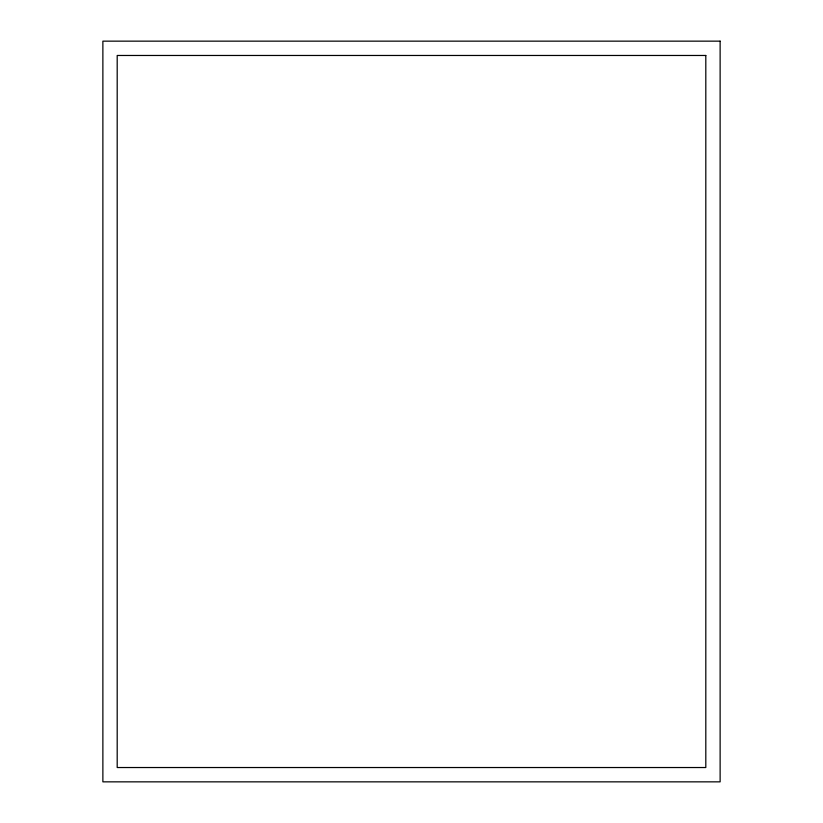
<?xml version="1.0" encoding="UTF-8"?>
<svg xmlns="http://www.w3.org/2000/svg" width="823" height="823" viewBox="0 0 823 823"><rect width="100%" height="100%" fill="white"/><g stroke="black" fill="none" stroke-linecap="round" stroke-linejoin="round"><path stroke-width="1.23" d="M720.125 41.15L102.875 41.15L102.875 781.85L720.125 781.85L720.125 41.15M705.805 55.47L117.195 55.47L117.195 767.53L705.805 767.53L705.805 55.47"/></g></svg>
